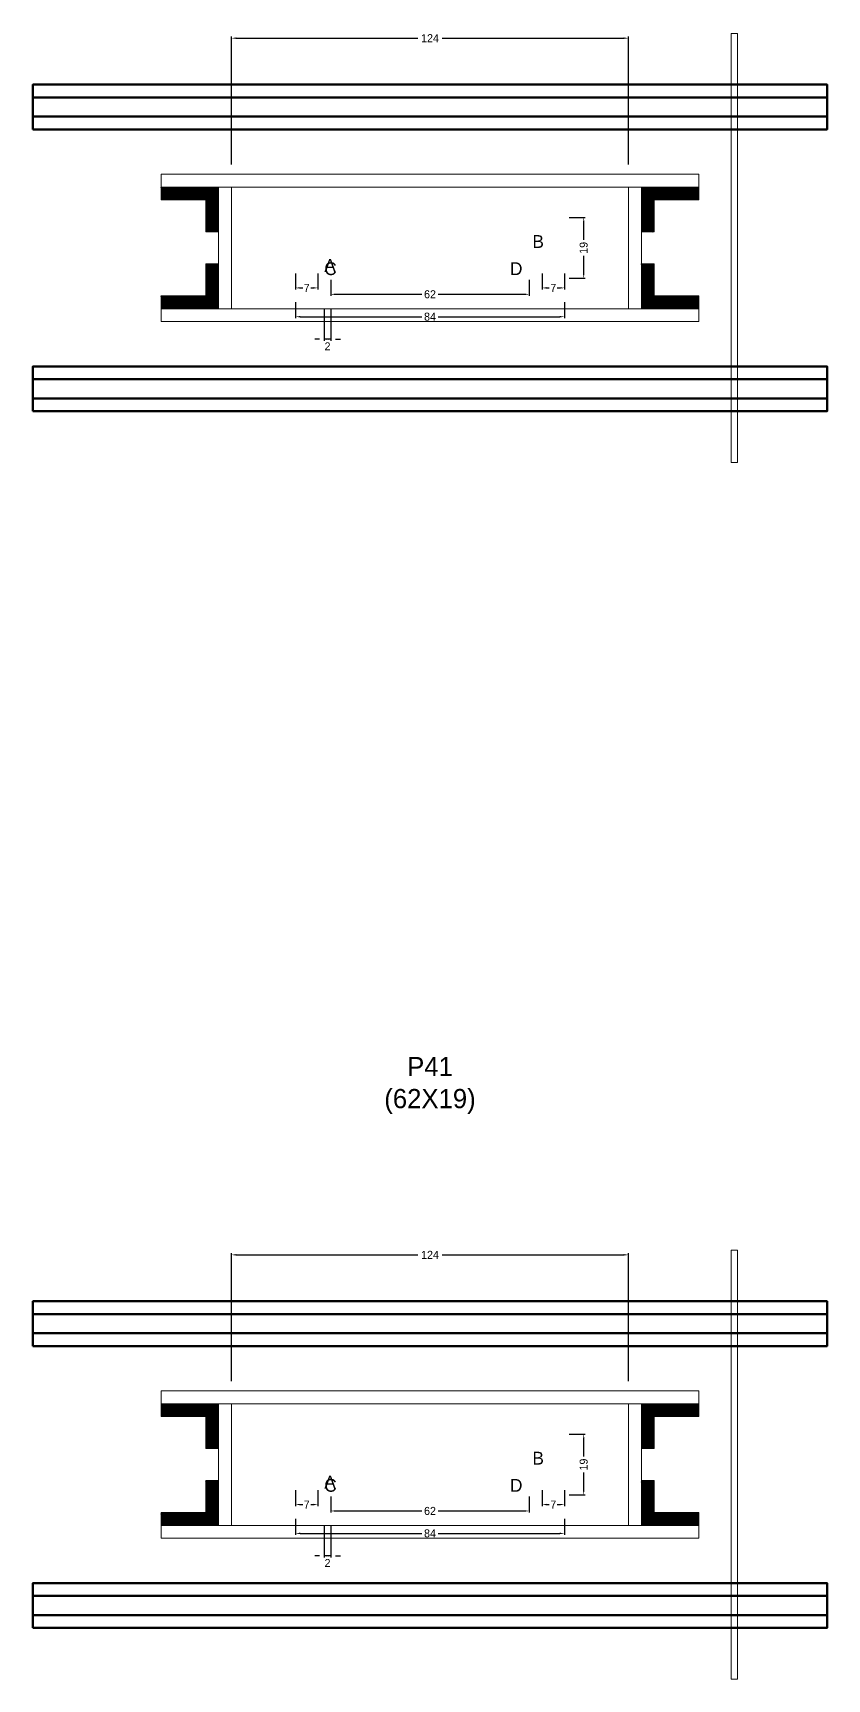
# Model space of a CAD drawing. Header units: centimetres. Extents: x -12000 to 4115, y -10266 to 2668.
# Drawn here: x -124 to 124, y -7907 to -7393 of the extents above; entities that cross this region are included whole.
import ezdxf

# ---------------------------------------------------------------- set-up
doc = ezdxf.new("R2010")
doc.units = ezdxf.units.CM
for name, color, linetype in [('COTA', 241, 'Continuous'), ('GRAVATA', 224, 'Continuous'), ('Hachura', 251, 'Continuous'), ('NOMENCLATURA', 7, 'Continuous'), ('SARRAFO', 251, 'Continuous')]:
    doc.layers.add(name, color=color, linetype=linetype)
doc.dimstyles.new('cotax2', dxfattribs={"dimtxt": 2.5, "dimasz": 1.5, "dimexe": 0.5, "dimexo": 0.5, "dimgap": 0.5, "dimtad": 1, "dimcen": 2.5, "dimazin": 3, "dimtfac": 1, "dimtmove": 0, "dimatfit": 3})

# ---------------------------------------------------------------- blocks, each defined once
blk = doc.blocks.new('_CLOSEDFILLED')
at = {"color": 0, "linetype": 'BYBLOCK'}
blk.add_solid([(-1, 0.16), (0, 0), (-1, -0.16)], dxfattribs=at)
blk = doc.blocks.new('*D534')
for p, q in [((-42, -7477), (-42, -7482)), ((42, -7477), (42, -7482)), ((-40.5, -7481.5), (-2.5, -7481.5)), ((2.5, -7481.5), (40.5, -7481.5))]:
    blk.add_line(p, q)
at = {"layer": 'Defpoints'}
for p in [(-42, -7476.5), (42, -7476.5), (-42, -7481.5)]:
    blk.add_point(p, dxfattribs=at)
at = {"layer": 'COTA', "xscale": 1.5, "yscale": 1.5, "rotation": 180}
blk.add_blockref('_CLOSEDFILLED', (-42, -7481.5), dxfattribs=at)
at = {"layer": 'COTA', "xscale": 1.5, "yscale": 1.5}
blk.add_blockref('_CLOSEDFILLED', (42, -7481.5), dxfattribs=at)
at = {"layer": 'COTA', "insert": (0, -7481.5), "char_height": 2.5, "attachment_point": 5}
blk.add_mtext('84', dxfattribs=at)
blk = doc.blocks.new('*D535')
for p, q in [((-31, -7470), (-31, -7475)), ((31, -7470), (31, -7475)), ((-29.5, -7474.5), (-2.5, -7474.5)), ((2.5, -7474.5), (29.5, -7474.5))]:
    blk.add_line(p, q)
at = {"layer": 'Defpoints'}
for p in [(-31, -7469.5), (31, -7469.5), (-31, -7474.5)]:
    blk.add_point(p, dxfattribs=at)
at = {"layer": 'COTA', "xscale": 1.5, "yscale": 1.5, "rotation": 180}
blk.add_blockref('_CLOSEDFILLED', (-31, -7474.5), dxfattribs=at)
at = {"layer": 'COTA', "xscale": 1.5, "yscale": 1.5}
blk.add_blockref('_CLOSEDFILLED', (31, -7474.5), dxfattribs=at)
at = {"layer": 'COTA', "insert": (0, -7474.5), "char_height": 2.5, "attachment_point": 5}
blk.add_mtext('62', dxfattribs=at)
blk = doc.blocks.new('*D536')
for p, q in [((43.5, -7450.5), (48.5, -7450.5)), ((48, -7457.5), (48, -7452)), ((48, -7468), (48, -7462.5)), ((43.5, -7469.5), (48.5, -7469.5))]:
    blk.add_line(p, q)
at = {"layer": 'Defpoints'}
for p in [(43, -7450.5), (43, -7469.5), (48, -7469.5)]:
    blk.add_point(p, dxfattribs=at)
at = {"layer": 'COTA', "xscale": 1.5, "yscale": 1.5}
for p, rotation in [((48, -7450.5), 90), ((48, -7469.5), 270)]:
    blk.add_blockref('_CLOSEDFILLED', p, dxfattribs=dict(at, rotation=rotation))
at = {"layer": 'COTA', "insert": (48, -7460), "char_height": 2.5, "attachment_point": 5, "rotation": 90}
blk.add_mtext('19', dxfattribs=at)
blk = doc.blocks.new('*D537')
for p, q in [((-42, -7468), (-42, -7473)), ((-35, -7468), (-35, -7473)), ((-40.5, -7472.5), (-39.75, -7472.5)), ((-37.25, -7472.5), (-36.5, -7472.5))]:
    blk.add_line(p, q)
at = {"layer": 'Defpoints'}
for p in [(-42, -7467.5), (-35, -7467.5), (-42, -7472.5)]:
    blk.add_point(p, dxfattribs=at)
at = {"layer": 'COTA', "xscale": 1.5, "yscale": 1.5, "rotation": 180}
blk.add_blockref('_CLOSEDFILLED', (-42, -7472.5), dxfattribs=at)
at = {"layer": 'COTA', "xscale": 1.5, "yscale": 1.5}
blk.add_blockref('_CLOSEDFILLED', (-35, -7472.5), dxfattribs=at)
at = {"layer": 'COTA', "insert": (-38.5, -7472.5), "char_height": 2.5, "attachment_point": 5}
blk.add_mtext('7', dxfattribs=at)
blk = doc.blocks.new('*D538')
for p, q in [((35, -7468), (35, -7473)), ((42, -7468), (42, -7473)), ((36.5, -7472.5), (37.25, -7472.5)), ((39.75, -7472.5), (40.5, -7472.5))]:
    blk.add_line(p, q)
at = {"layer": 'Defpoints'}
for p in [(35, -7467.5), (42, -7467.5), (35, -7472.5)]:
    blk.add_point(p, dxfattribs=at)
at = {"layer": 'COTA', "xscale": 1.5, "yscale": 1.5, "rotation": 180}
blk.add_blockref('_CLOSEDFILLED', (35, -7472.5), dxfattribs=at)
at = {"layer": 'COTA', "xscale": 1.5, "yscale": 1.5}
blk.add_blockref('_CLOSEDFILLED', (42, -7472.5), dxfattribs=at)
at = {"layer": 'COTA', "insert": (38.5, -7472.5), "char_height": 2.5, "attachment_point": 5}
blk.add_mtext('7', dxfattribs=at)
blk = doc.blocks.new('*D539')
for p, q in [((-62, -7434), (-62, -7394)), ((-60.5, -7394.5), (-3.75, -7394.5)), ((3.75, -7394.5), (60.5, -7394.5)), ((62, -7434), (62, -7394))]:
    blk.add_line(p, q)
at = {"layer": 'Defpoints'}
for p in [(-62, -7394.5), (-62, -7434.5), (62, -7434.5)]:
    blk.add_point(p, dxfattribs=at)
at = {"layer": 'COTA', "xscale": 1.5, "yscale": 1.5, "rotation": 180}
blk.add_blockref('_CLOSEDFILLED', (-62, -7394.5), dxfattribs=at)
at = {"layer": 'COTA', "xscale": 1.5, "yscale": 1.5}
blk.add_blockref('_CLOSEDFILLED', (62, -7394.5), dxfattribs=at)
at = {"layer": 'COTA', "insert": (0, -7394.5), "char_height": 2.5, "attachment_point": 5}
blk.add_mtext('124', dxfattribs=at)
blk = doc.blocks.new('*D560')
for p, q in [((-42, -7857), (-42, -7862)), ((42, -7857), (42, -7862)), ((-40.5, -7861.5), (-2.5, -7861.5)), ((2.5, -7861.5), (40.5, -7861.5))]:
    blk.add_line(p, q)
at = {"layer": 'Defpoints'}
for p in [(-42, -7856.5), (42, -7856.5), (-42, -7861.5)]:
    blk.add_point(p, dxfattribs=at)
at = {"layer": 'COTA', "xscale": 1.5, "yscale": 1.5, "rotation": 180}
blk.add_blockref('_CLOSEDFILLED', (-42, -7861.5), dxfattribs=at)
at = {"layer": 'COTA', "xscale": 1.5, "yscale": 1.5}
blk.add_blockref('_CLOSEDFILLED', (42, -7861.5), dxfattribs=at)
at = {"layer": 'COTA', "insert": (0, -7861.5), "char_height": 2.5, "attachment_point": 5}
blk.add_mtext('84', dxfattribs=at)
blk = doc.blocks.new('*D561')
for p, q in [((-31, -7850), (-31, -7855)), ((31, -7850), (31, -7855)), ((-29.5, -7854.5), (-2.5, -7854.5)), ((2.5, -7854.5), (29.5, -7854.5))]:
    blk.add_line(p, q)
at = {"layer": 'Defpoints'}
for p in [(-31, -7849.5), (31, -7849.5), (-31, -7854.5)]:
    blk.add_point(p, dxfattribs=at)
at = {"layer": 'COTA', "xscale": 1.5, "yscale": 1.5, "rotation": 180}
blk.add_blockref('_CLOSEDFILLED', (-31, -7854.5), dxfattribs=at)
at = {"layer": 'COTA', "xscale": 1.5, "yscale": 1.5}
blk.add_blockref('_CLOSEDFILLED', (31, -7854.5), dxfattribs=at)
at = {"layer": 'COTA', "insert": (0, -7854.5), "char_height": 2.5, "attachment_point": 5}
blk.add_mtext('62', dxfattribs=at)
blk = doc.blocks.new('*D562')
for p, q in [((43.5, -7830.5), (48.5, -7830.5)), ((48, -7837.5), (48, -7832)), ((48, -7848), (48, -7842.5)), ((43.5, -7849.5), (48.5, -7849.5))]:
    blk.add_line(p, q)
at = {"layer": 'Defpoints'}
for p in [(43, -7830.5), (43, -7849.5), (48, -7849.5)]:
    blk.add_point(p, dxfattribs=at)
at = {"layer": 'COTA', "xscale": 1.5, "yscale": 1.5}
for p, rotation in [((48, -7830.5), 90), ((48, -7849.5), 270)]:
    blk.add_blockref('_CLOSEDFILLED', p, dxfattribs=dict(at, rotation=rotation))
at = {"layer": 'COTA', "insert": (48, -7840), "char_height": 2.5, "attachment_point": 5, "rotation": 90}
blk.add_mtext('19', dxfattribs=at)
blk = doc.blocks.new('*D563')
for p, q in [((-42, -7848), (-42, -7853)), ((-35, -7848), (-35, -7853)), ((-40.5, -7852.5), (-39.75, -7852.5)), ((-37.25, -7852.5), (-36.5, -7852.5))]:
    blk.add_line(p, q)
at = {"layer": 'Defpoints'}
for p in [(-42, -7847.5), (-35, -7847.5), (-42, -7852.5)]:
    blk.add_point(p, dxfattribs=at)
at = {"layer": 'COTA', "xscale": 1.5, "yscale": 1.5, "rotation": 180}
blk.add_blockref('_CLOSEDFILLED', (-42, -7852.5), dxfattribs=at)
at = {"layer": 'COTA', "xscale": 1.5, "yscale": 1.5}
blk.add_blockref('_CLOSEDFILLED', (-35, -7852.5), dxfattribs=at)
at = {"layer": 'COTA', "insert": (-38.5, -7852.5), "char_height": 2.5, "attachment_point": 5}
blk.add_mtext('7', dxfattribs=at)
blk = doc.blocks.new('*D564')
for p, q in [((35, -7848), (35, -7853)), ((42, -7848), (42, -7853)), ((36.5, -7852.5), (37.25, -7852.5)), ((39.75, -7852.5), (40.5, -7852.5))]:
    blk.add_line(p, q)
at = {"layer": 'Defpoints'}
for p in [(35, -7847.5), (42, -7847.5), (35, -7852.5)]:
    blk.add_point(p, dxfattribs=at)
at = {"layer": 'COTA', "xscale": 1.5, "yscale": 1.5, "rotation": 180}
blk.add_blockref('_CLOSEDFILLED', (35, -7852.5), dxfattribs=at)
at = {"layer": 'COTA', "xscale": 1.5, "yscale": 1.5}
blk.add_blockref('_CLOSEDFILLED', (42, -7852.5), dxfattribs=at)
at = {"layer": 'COTA', "insert": (38.5, -7852.5), "char_height": 2.5, "attachment_point": 5}
blk.add_mtext('7', dxfattribs=at)
blk = doc.blocks.new('*D565')
for p, q in [((-62, -7814), (-62, -7774)), ((-60.5, -7774.5), (-3.75, -7774.5)), ((3.75, -7774.5), (60.5, -7774.5)), ((62, -7814), (62, -7774))]:
    blk.add_line(p, q)
at = {"layer": 'Defpoints'}
for p in [(-62, -7774.5), (-62, -7814.5), (62, -7814.5)]:
    blk.add_point(p, dxfattribs=at)
at = {"layer": 'COTA', "xscale": 1.5, "yscale": 1.5, "rotation": 180}
blk.add_blockref('_CLOSEDFILLED', (-62, -7774.5), dxfattribs=at)
at = {"layer": 'COTA', "xscale": 1.5, "yscale": 1.5}
blk.add_blockref('_CLOSEDFILLED', (62, -7774.5), dxfattribs=at)
at = {"layer": 'COTA', "insert": (0, -7774.5), "char_height": 2.5, "attachment_point": 5}
blk.add_mtext('124', dxfattribs=at)

msp = doc.modelspace()

# ---------------------------------------------------------------- hatches: boundary and pattern name
at = {"layer": 'SARRAFO'}
h = msp.add_hatch(dxfattribs=at)
h.set_pattern_fill('SOLID', scale=2)
h.paths.add_polyline_path([(-84, -7445), (-70, -7445), (-70, -7441), (-84, -7441)])
h = msp.add_hatch(dxfattribs=at)
h.set_pattern_fill('SOLID', scale=2)
h.paths.add_polyline_path([(-70, -7455), (-66, -7455), (-66, -7441), (-70, -7441)])
h = msp.add_hatch(dxfattribs=at)
h.set_pattern_fill('SOLID', scale=2)
h.paths.add_polyline_path([(66, -7455), (70, -7455), (70, -7441), (66, -7441)])
h = msp.add_hatch(dxfattribs=at)
h.set_pattern_fill('SOLID', scale=2)
h.paths.add_polyline_path([(70, -7445), (84, -7445), (84, -7441), (70, -7441)])
h = msp.add_hatch(dxfattribs=at)
h.set_pattern_fill('SOLID', scale=2)
h.paths.add_polyline_path([(-70, -7479), (-66, -7479), (-66, -7465), (-70, -7465)])
h = msp.add_hatch(dxfattribs=at)
h.set_pattern_fill('SOLID', scale=2)
h.paths.add_polyline_path([(66, -7479), (70, -7479), (70, -7465), (66, -7465)])
h = msp.add_hatch(dxfattribs=at)
h.set_pattern_fill('SOLID', scale=2)
h.paths.add_polyline_path([(-84, -7479), (-70, -7479), (-70, -7475), (-84, -7475)])
h = msp.add_hatch(dxfattribs=at)
h.set_pattern_fill('SOLID', scale=2)
h.paths.add_polyline_path([(70, -7479), (84, -7479), (84, -7475), (70, -7475)])
h = msp.add_hatch(dxfattribs=at)
h.set_pattern_fill('SOLID', scale=2)
h.paths.add_polyline_path([(-84, -7825), (-70, -7825), (-70, -7821), (-84, -7821)])
h = msp.add_hatch(dxfattribs=at)
h.set_pattern_fill('SOLID', scale=2)
h.paths.add_polyline_path([(-70, -7835), (-66, -7835), (-66, -7821), (-70, -7821)])
h = msp.add_hatch(dxfattribs=at)
h.set_pattern_fill('SOLID', scale=2)
h.paths.add_polyline_path([(66, -7835), (70, -7835), (70, -7821), (66, -7821)])
h = msp.add_hatch(dxfattribs=at)
h.set_pattern_fill('SOLID', scale=2)
h.paths.add_polyline_path([(70, -7825), (84, -7825), (84, -7821), (70, -7821)])
h = msp.add_hatch(dxfattribs=at)
h.set_pattern_fill('SOLID', scale=2)
h.paths.add_polyline_path([(-70, -7859), (-66, -7859), (-66, -7845), (-70, -7845)])
h = msp.add_hatch(dxfattribs=at)
h.set_pattern_fill('SOLID', scale=2)
h.paths.add_polyline_path([(66, -7859), (70, -7859), (70, -7845), (66, -7845)])
h = msp.add_hatch(dxfattribs=at)
h.set_pattern_fill('SOLID', scale=2)
h.paths.add_polyline_path([(-84, -7859), (-70, -7859), (-70, -7855), (-84, -7855)])
h = msp.add_hatch(dxfattribs=at)
h.set_pattern_fill('SOLID', scale=2)
h.paths.add_polyline_path([(70, -7859), (84, -7859), (84, -7855), (70, -7855)])

# ---------------------------------------------------------------- linework, layer by layer
at = {"layer": 'GRAVATA', "lineweight": 50}
for points in [[(-124, -7423), (124, -7423), (124, -7409), (-124, -7409)], [(-124, -7419), (124, -7419), (124, -7413), (-124, -7413)], [(-124, -7511), (124, -7511), (124, -7497), (-124, -7497)], [(-124, -7507), (124, -7507), (124, -7501), (-124, -7501)], [(-124, -7803), (124, -7803), (124, -7789), (-124, -7789)], [(-124, -7799), (124, -7799), (124, -7793), (-124, -7793)], [(-124, -7891), (124, -7891), (124, -7877), (-124, -7877)], [(-124, -7887), (124, -7887), (124, -7881), (-124, -7881)]]:
    msp.add_lwpolyline(points, close=True, dxfattribs=at)
at = {"layer": 'Hachura', "lineweight": 13}
for points in [[(94, -7527), (96, -7527), (96, -7393), (94, -7393)], [(94, -7907), (96, -7907), (96, -7773), (94, -7773)]]:
    msp.add_lwpolyline(points, close=True, dxfattribs=at)
at = {"layer": 'Hachura', "lineweight": 18}
for points in [[(-84, -7441), (84, -7441), (84, -7437), (-84, -7437)], [(-66, -7479), (-62, -7479), (-62, -7441), (-66, -7441)], [(62, -7479), (66, -7479), (66, -7441), (62, -7441)], [(-84, -7483), (84, -7483), (84, -7479), (-84, -7479)], [(-84, -7821), (84, -7821), (84, -7817), (-84, -7817)], [(-66, -7859), (-62, -7859), (-62, -7821), (-66, -7821)], [(62, -7859), (66, -7859), (66, -7821), (62, -7821)], [(-84, -7863), (84, -7863), (84, -7859), (-84, -7859)]]:
    msp.add_lwpolyline(points, close=True, dxfattribs=at)
at = {"layer": 'SARRAFO', "lineweight": 13}
for points in [[(-84, -7445), (-70, -7445), (-70, -7441), (-84, -7441)], [(-70, -7455), (-66, -7455), (-66, -7441), (-70, -7441)], [(66, -7455), (70, -7455), (70, -7441), (66, -7441)], [(70, -7445), (84, -7445), (84, -7441), (70, -7441)], [(-70, -7479), (-66, -7479), (-66, -7465), (-70, -7465)], [(66, -7479), (70, -7479), (70, -7465), (66, -7465)], [(-84, -7479), (-70, -7479), (-70, -7475), (-84, -7475)], [(70, -7479), (84, -7479), (84, -7475), (70, -7475)], [(-84, -7825), (-70, -7825), (-70, -7821), (-84, -7821)], [(-70, -7835), (-66, -7835), (-66, -7821), (-70, -7821)], [(66, -7835), (70, -7835), (70, -7821), (66, -7821)], [(70, -7825), (84, -7825), (84, -7821), (70, -7821)], [(-70, -7859), (-66, -7859), (-66, -7845), (-70, -7845)], [(66, -7859), (70, -7859), (70, -7845), (66, -7845)], [(-84, -7859), (-70, -7859), (-70, -7855), (-84, -7855)], [(70, -7859), (84, -7859), (84, -7855), (70, -7855)]]:
    msp.add_lwpolyline(points, close=True, dxfattribs=at)

# ---------------------------------------------------------------- texts
at = {"layer": 'NOMENCLATURA'}
for s, p in [('B', (32, -7460)), ('A', (-33, -7467.5)), ('C', (-33, -7468.5)), ('D', (25, -7468.5)), ('B', (32, -7840)), ('A', (-33, -7847.5)), ('C', (-33, -7848.5)), ('D', (25, -7848.5))]:
    msp.add_text(s, height=4, dxfattribs=at).set_placement(p)
at = {"layer": 'NOMENCLATURA', "insert": (0, -7730.5), "char_height": 6, "attachment_point": 8}
msp.add_mtext('P41\\P(62X19)', dxfattribs=at)

# ---------------------------------------------------------------- dimensions: what is measured, and where the dimension line sits
at = {"layer": 'COTA'}
for base, p1, p2, picture, middle in [((-62, -7394.5), (-62, -7434.5), (62, -7434.5), '*D539', (0, -7394.5)), ((-42, -7472.5), (-42, -7467.5), (-35, -7467.5), '*D537', (-38.5, -7472.5)), ((-31, -7474.5), (-31, -7469.5), (31, -7469.5), '*D535', (0, -7474.5)), ((35, -7472.5), (35, -7467.5), (42, -7467.5), '*D538', (38.5, -7472.5)), ((-42, -7481.5), (-42, -7476.5), (42, -7476.5), '*D534', (0, -7481.5)), ((-62, -7774.5), (-62, -7814.5), (62, -7814.5), '*D565', (0, -7774.5)), ((-42, -7852.5), (-42, -7847.5), (-35, -7847.5), '*D563', (-38.5, -7852.5)), ((-31, -7854.5), (-31, -7849.5), (31, -7849.5), '*D561', (0, -7854.5)), ((35, -7852.5), (35, -7847.5), (42, -7847.5), '*D564', (38.5, -7852.5)), ((-42, -7861.5), (-42, -7856.5), (42, -7856.5), '*D560', (0, -7861.5))]:
    dim = msp.add_linear_dim(base=base, p1=p1, p2=p2, dimstyle='cotax2', dxfattribs=at)
    dim.commit()
    dim.dimension.update_dxf_attribs({"geometry": picture, "text_midpoint": middle})
for base, p1, p2, picture, middle in [((48, -7469.5), (43, -7469.5), (43, -7450.5), '*D536', (48, -7460)), ((48, -7849.5), (43, -7849.5), (43, -7830.5), '*D562', (48, -7840))]:
    dim = msp.add_linear_dim(base=base, p1=p1, p2=p2, angle=90, dimstyle='cotax2', dxfattribs=at)
    dim.commit()
    dim.dimension.update_dxf_attribs({"geometry": picture, "text_midpoint": middle})
for base, p1, p2 in [((-31, -7488.5), (-31, -7478.5), (-33, -7478.5)), ((-31, -7868.5), (-31, -7858.5), (-33, -7858.5))]:
    msp.add_linear_dim(base=base, p1=p1, p2=p2, dimstyle='cotax2', dxfattribs=at).render()

doc.saveas('drawing.dxf')
